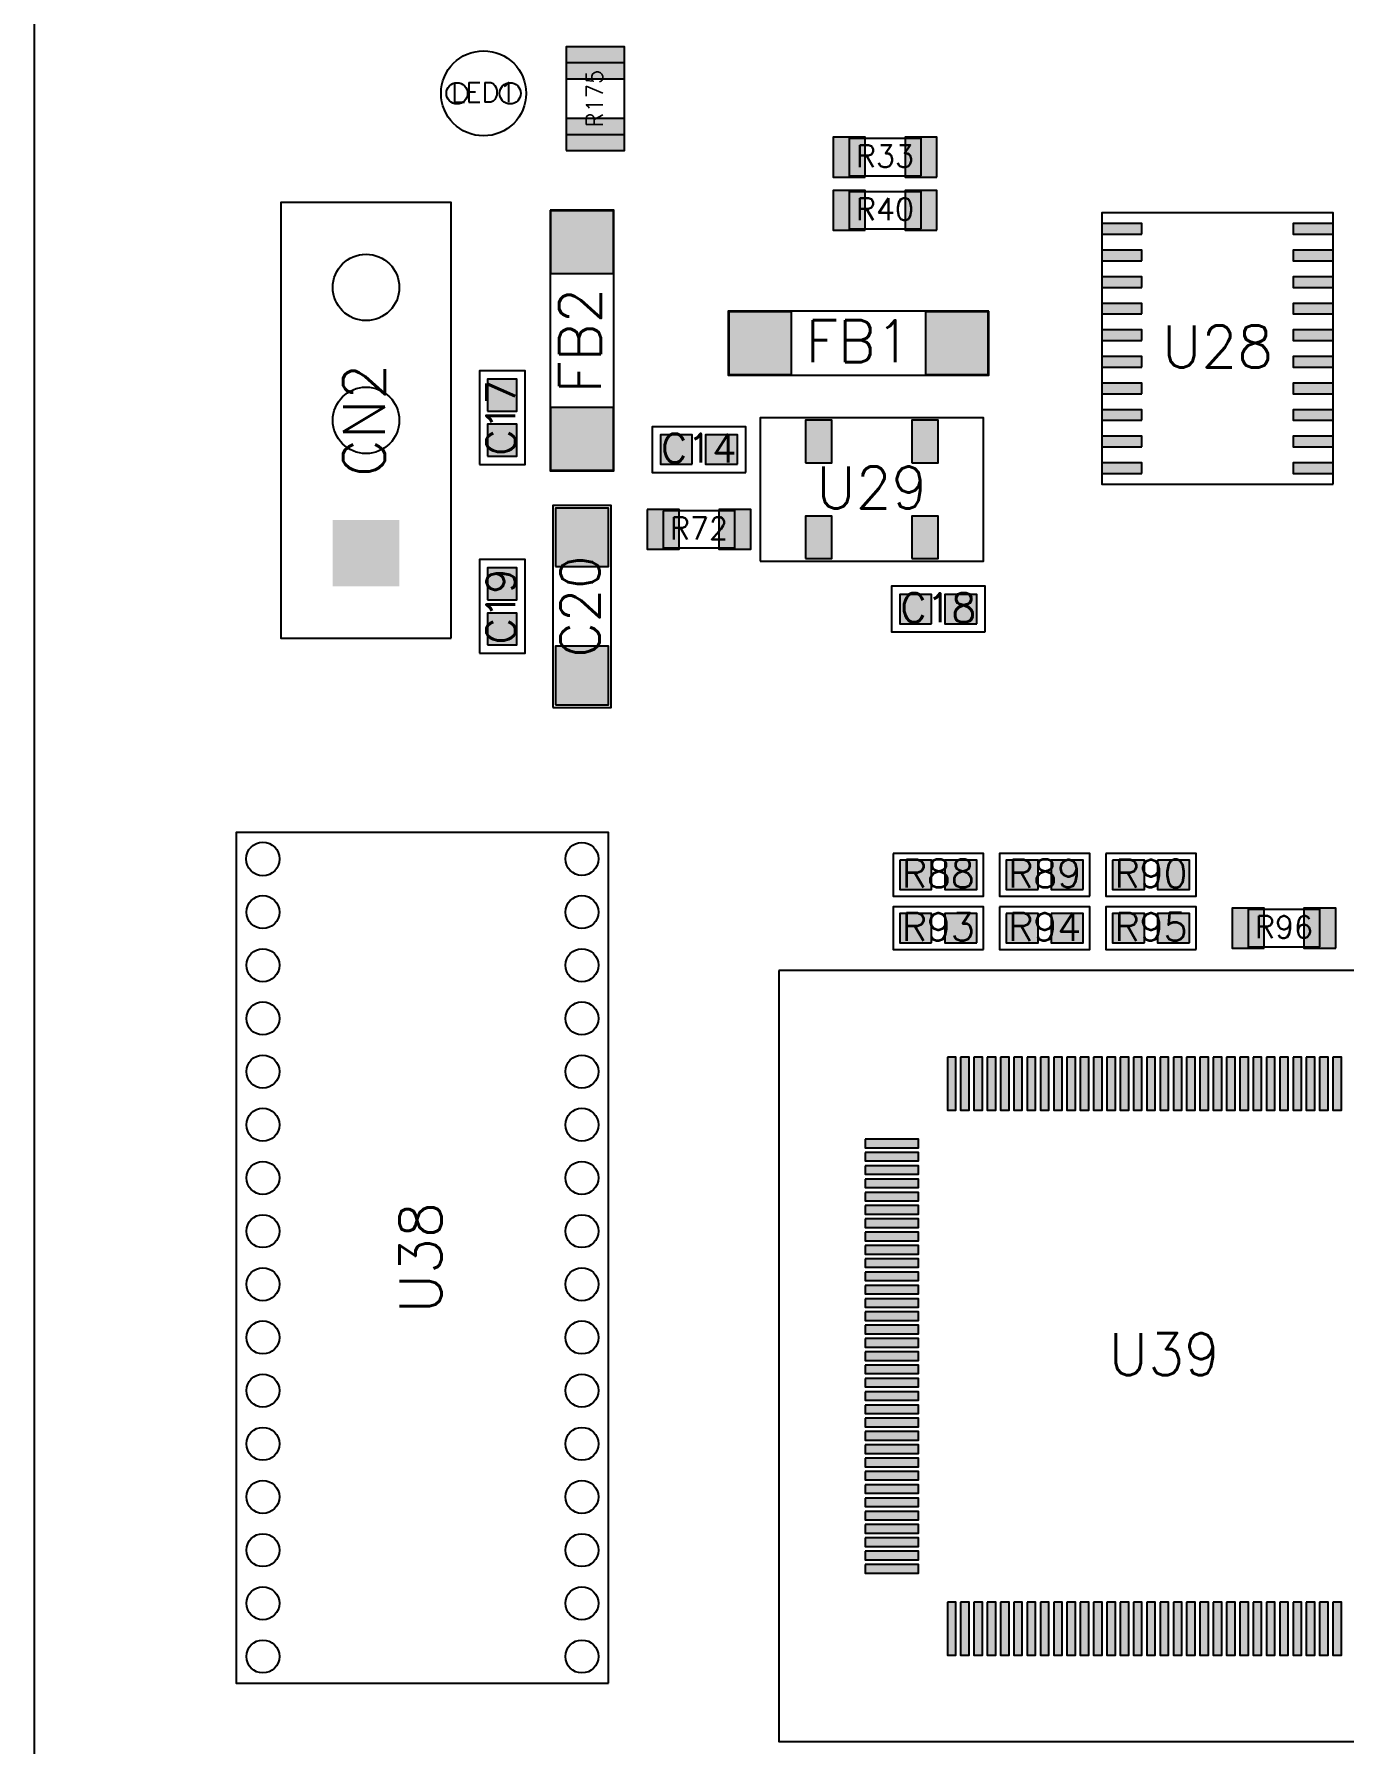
# Model space of a CAD drawing. Header units: millimetres. Extents: x 0 to 245, y 0 to 220.
# Drawn here: x 0 to 62.5, y 47.4 to 129.1 of the extents above; entities that cross this region are included whole.
import ezdxf

# ---------------------------------------------------------------- set-up
doc = ezdxf.new("R2010")
doc.units = ezdxf.units.MM
for name, color, linetype in [('Board', 255, 'Continuous'), ('PcbOutLine', 255, 'Continuous'), ('T_SMDOutline_InBom', 5, 'Continuous'), ('T_SMDText_InBom', 8, 'Continuous'), ('T_THTOutline_InBom', 22, 'Continuous'), ('T_THTText_InBom', 22, 'Continuous'), ('Top-InBomParts-SMD-0', 10, 'Continuous'), ('Top-InBomParts-THT-0', 22, 'Continuous'), ('Top-InBomParts-THT-all', 22, 'Continuous'), ('Top-InBomSMDPins-all', 5, 'Continuous'), ('Top-InBomSMDPinsPad-all', 5, 'Continuous')]:
    doc.layers.add(name, color=color, linetype=linetype)
doc.styles.get("Standard").update_dxf_attribs({"font": 'txt', "bigfont": 'gbcbig.shx'})

msp = doc.modelspace()

# ---------------------------------------------------------------- hatches: boundary and pattern name
at = {"layer": 'Top-InBomParts-THT-all'}
msp.add_hatch(color=256, dxfattribs=at).paths.add_polyline_path([(17.4368, 102.6795), (17.4368, 105.8545), (14.2618, 105.8545), (14.2618, 102.6795), (17.4368, 102.6795)], flags=0)
at = {"layer": 'Top-InBomSMDPinsPad-all'}
for points in [[(25.4, 126.9362), (28.194, 126.9362), (28.194, 128.4602), (25.4, 128.4602), (25.4, 126.9362)], [(25.4, 123.5075), (28.194, 123.5075), (28.194, 125.0315), (25.4, 125.0315), (25.4, 123.5075)], [(39.6875, 122.2372), (39.6875, 124.1422), (38.1635, 124.1422), (38.1635, 122.2372), (39.6875, 122.2372)], [(43.1162, 122.2372), (43.1162, 124.1422), (41.5922, 124.1422), (41.5922, 122.2372), (43.1162, 122.2372)], [(39.6875, 119.6975), (39.6875, 121.6025), (38.1635, 121.6025), (38.1635, 119.6975), (39.6875, 119.6975)], [(43.1162, 119.6975), (43.1162, 121.6025), (41.5922, 121.6025), (41.5922, 119.6975), (43.1162, 119.6975)], [(24.6634, 120.6243), (24.6634, 117.6271), (27.6606, 117.6271), (27.6606, 120.6243), (24.6634, 120.6243)], [(52.8955, 119.5067), (52.8955, 120.0147), (50.9905, 120.0147), (50.9905, 119.5067), (52.8955, 119.5067)], [(62.039, 119.5067), (62.039, 120.0147), (60.134, 120.0147), (60.134, 119.5067), (62.039, 119.5067)], [(52.8955, 118.2367), (52.8955, 118.7447), (50.9905, 118.7447), (50.9905, 118.2367), (52.8955, 118.2367)], [(62.039, 118.2367), (62.039, 118.7447), (60.134, 118.7447), (60.134, 118.2367), (62.039, 118.2367)], [(52.8955, 116.9667), (52.8955, 117.4747), (50.9905, 117.4747), (50.9905, 116.9667), (52.8955, 116.9667)], [(62.039, 116.9667), (62.039, 117.4747), (60.134, 117.4747), (60.134, 116.9667), (62.039, 116.9667)], [(52.8955, 115.6967), (52.8955, 116.2047), (50.9905, 116.2047), (50.9905, 115.6967), (52.8955, 115.6967)], [(62.039, 115.6967), (62.039, 116.2047), (60.134, 116.2047), (60.134, 115.6967), (62.039, 115.6967)], [(36.1696, 115.7986), (33.1724, 115.7986), (33.1724, 112.8014), (36.1696, 112.8014), (36.1696, 115.7986)], [(45.5673, 115.7986), (42.5701, 115.7986), (42.5701, 112.8014), (45.5673, 112.8014), (45.5673, 115.7986)], [(52.8955, 114.4267), (52.8955, 114.9347), (50.9905, 114.9347), (50.9905, 114.4267), (52.8955, 114.4267)], [(62.039, 114.4267), (62.039, 114.9347), (60.134, 114.9347), (60.134, 114.4267), (62.039, 114.4267)], [(52.8955, 113.1573), (52.8955, 113.6653), (50.9905, 113.6653), (50.9905, 113.1573), (52.8955, 113.1573)], [(62.039, 113.1573), (62.039, 113.6653), (60.134, 113.6653), (60.134, 113.1573), (62.039, 113.1573)], [(21.6535, 111.0612), (23.0505, 111.0612), (23.0505, 112.5852), (21.6535, 112.5852), (21.6535, 111.0612)], [(52.8955, 111.8873), (52.8955, 112.3953), (50.9905, 112.3953), (50.9905, 111.8873), (52.8955, 111.8873)], [(62.039, 111.8873), (62.039, 112.3953), (60.134, 112.3953), (60.134, 111.8873), (62.039, 111.8873)], [(24.6634, 111.2266), (24.6634, 108.2294), (27.6606, 108.2294), (27.6606, 111.2266), (24.6634, 111.2266)], [(52.8955, 110.6173), (52.8955, 111.1253), (50.9905, 111.1253), (50.9905, 110.6173), (52.8955, 110.6173)], [(62.039, 110.6173), (62.039, 111.1253), (60.134, 111.1253), (60.134, 110.6173), (62.039, 110.6173)], [(21.6535, 108.9025), (23.0505, 108.9025), (23.0505, 110.4265), (21.6535, 110.4265), (21.6535, 108.9025)], [(36.8303, 108.5847), (38.1003, 108.5847), (38.1003, 110.6167), (36.8303, 110.6167), (36.8303, 108.5847)], [(41.9097, 108.5847), (43.1797, 108.5847), (43.1797, 110.6167), (41.9097, 110.6167), (41.9097, 108.5847)], [(31.4325, 108.5215), (31.4325, 109.9185), (29.9085, 109.9185), (29.9085, 108.5215), (31.4325, 108.5215)], [(33.5912, 108.5215), (33.5912, 109.9185), (32.0672, 109.9185), (32.0672, 108.5215), (33.5912, 108.5215)], [(52.8955, 109.3473), (52.8955, 109.8553), (50.9905, 109.8553), (50.9905, 109.3473), (52.8955, 109.3473)], [(62.039, 109.3473), (62.039, 109.8553), (60.134, 109.8553), (60.134, 109.3473), (62.039, 109.3473)], [(52.8955, 108.0773), (52.8955, 108.5853), (50.9905, 108.5853), (50.9905, 108.0773), (52.8955, 108.0773)], [(62.039, 108.0773), (62.039, 108.5853), (60.134, 108.5853), (60.134, 108.0773), (62.039, 108.0773)], [(24.892, 103.6317), (27.432, 103.6317), (27.432, 106.4257), (24.892, 106.4257), (24.892, 103.6317)], [(29.2735, 106.3625), (29.2735, 104.4575), (30.7975, 104.4575), (30.7975, 106.3625), (29.2735, 106.3625)], [(32.7022, 106.3625), (32.7022, 104.4575), (34.2262, 104.4575), (34.2262, 106.3625), (32.7022, 106.3625)], [(36.8303, 104.0133), (38.1003, 104.0133), (38.1003, 106.0453), (36.8303, 106.0453), (36.8303, 104.0133)], [(41.9097, 104.0133), (43.1797, 104.0133), (43.1797, 106.0453), (41.9097, 106.0453), (41.9097, 104.0133)], [(21.6535, 102.0442), (23.0505, 102.0442), (23.0505, 103.5682), (21.6535, 103.5682), (21.6535, 102.0442)], [(42.8625, 100.9015), (42.8625, 102.2985), (41.3385, 102.2985), (41.3385, 100.9015), (42.8625, 100.9015)], [(45.0212, 100.9015), (45.0212, 102.2985), (43.4972, 102.2985), (43.4972, 100.9015), (45.0212, 100.9015)], [(21.6535, 99.8855), (23.0505, 99.8855), (23.0505, 101.4095), (21.6535, 101.4095), (21.6535, 99.8855)], [(24.892, 97.028), (27.432, 97.028), (27.432, 99.822), (24.892, 99.822), (24.892, 97.028)], [(41.3385, 89.5985), (41.3385, 88.2015), (42.8625, 88.2015), (42.8625, 89.5985), (41.3385, 89.5985)], [(43.4972, 89.5985), (43.4972, 88.2015), (45.0212, 88.2015), (45.0212, 89.5985), (43.4972, 89.5985)], [(47.9425, 88.2015), (47.9425, 89.5985), (46.4185, 89.5985), (46.4185, 88.2015), (47.9425, 88.2015)], [(50.1012, 88.2015), (50.1012, 89.5985), (48.5772, 89.5985), (48.5772, 88.2015), (50.1012, 88.2015)], [(51.4985, 89.5985), (51.4985, 88.2015), (53.0225, 88.2015), (53.0225, 89.5985), (51.4985, 89.5985)], [(53.6572, 89.5985), (53.6572, 88.2015), (55.1812, 88.2015), (55.1812, 89.5985), (53.6572, 89.5985)], [(42.8625, 85.6615), (42.8625, 87.0585), (41.3385, 87.0585), (41.3385, 85.6615), (42.8625, 85.6615)], [(45.0212, 85.6615), (45.0212, 87.0585), (43.4972, 87.0585), (43.4972, 85.6615), (45.0212, 85.6615)], [(46.4185, 87.0585), (46.4185, 85.6615), (47.9425, 85.6615), (47.9425, 87.0585), (46.4185, 87.0585)], [(48.5772, 87.0585), (48.5772, 85.6615), (50.1012, 85.6615), (50.1012, 87.0585), (48.5772, 87.0585)], [(53.0225, 85.6615), (53.0225, 87.0585), (51.4985, 87.0585), (51.4985, 85.6615), (53.0225, 85.6615)], [(55.1812, 85.6615), (55.1812, 87.0585), (53.6572, 87.0585), (53.6572, 85.6615), (55.1812, 85.6615)], [(58.7375, 85.4075), (58.7375, 87.3125), (57.2135, 87.3125), (57.2135, 85.4075), (58.7375, 85.4075)], [(62.1662, 85.4075), (62.1662, 87.3125), (60.6422, 87.3125), (60.6422, 85.4075), (62.1662, 85.4075)], [(43.6118, 80.2002), (43.6118, 77.6602), (44.0182, 77.6602), (44.0182, 80.2002), (43.6118, 80.2002)], [(44.2468, 80.2002), (44.2468, 77.6602), (44.6532, 77.6602), (44.6532, 80.2002), (44.2468, 80.2002)], [(44.8818, 80.2002), (44.8818, 77.6602), (45.2882, 77.6602), (45.2882, 80.2002), (44.8818, 80.2002)], [(45.5168, 80.2002), (45.5168, 77.6602), (45.9232, 77.6602), (45.9232, 80.2002), (45.5168, 80.2002)], [(46.1518, 80.2002), (46.1518, 77.6602), (46.5582, 77.6602), (46.5582, 80.2002), (46.1518, 80.2002)], [(46.7868, 80.2002), (46.7868, 77.6602), (47.1932, 77.6602), (47.1932, 80.2002), (46.7868, 80.2002)], [(47.4218, 80.2002), (47.4218, 77.6602), (47.8282, 77.6602), (47.8282, 80.2002), (47.4218, 80.2002)], [(48.0568, 80.2002), (48.0568, 77.6602), (48.4632, 77.6602), (48.4632, 80.2002), (48.0568, 80.2002)], [(48.6918, 80.2002), (48.6918, 77.6602), (49.0982, 77.6602), (49.0982, 80.2002), (48.6918, 80.2002)], [(49.3268, 80.2002), (49.3268, 77.6602), (49.7332, 77.6602), (49.7332, 80.2002), (49.3268, 80.2002)], [(49.9618, 80.2002), (49.9618, 77.6602), (50.3682, 77.6602), (50.3682, 80.2002), (49.9618, 80.2002)], [(50.5968, 80.2002), (50.5968, 77.6602), (51.0032, 77.6602), (51.0032, 80.2002), (50.5968, 80.2002)], [(51.2318, 80.2002), (51.2318, 77.6602), (51.6382, 77.6602), (51.6382, 80.2002), (51.2318, 80.2002)], [(51.8668, 80.2002), (51.8668, 77.6602), (52.2732, 77.6602), (52.2732, 80.2002), (51.8668, 80.2002)], [(52.5018, 80.2002), (52.5018, 77.6602), (52.9082, 77.6602), (52.9082, 80.2002), (52.5018, 80.2002)], [(53.1368, 80.2002), (53.1368, 77.6602), (53.5432, 77.6602), (53.5432, 80.2002), (53.1368, 80.2002)], [(53.7718, 80.2002), (53.7718, 77.6602), (54.1782, 77.6602), (54.1782, 80.2002), (53.7718, 80.2002)], [(54.4065, 80.2002), (54.4065, 77.6602), (54.8129, 77.6602), (54.8129, 80.2002), (54.4065, 80.2002)], [(55.0415, 80.2002), (55.0415, 77.6602), (55.4479, 77.6602), (55.4479, 80.2002), (55.0415, 80.2002)], [(55.6765, 80.2002), (55.6765, 77.6602), (56.0829, 77.6602), (56.0829, 80.2002), (55.6765, 80.2002)], [(56.3115, 80.2002), (56.3115, 77.6602), (56.7179, 77.6602), (56.7179, 80.2002), (56.3115, 80.2002)], [(56.9465, 80.2002), (56.9465, 77.6602), (57.3529, 77.6602), (57.3529, 80.2002), (56.9465, 80.2002)], [(57.5815, 80.2002), (57.5815, 77.6602), (57.9879, 77.6602), (57.9879, 80.2002), (57.5815, 80.2002)], [(58.2165, 80.2002), (58.2165, 77.6602), (58.6229, 77.6602), (58.6229, 80.2002), (58.2165, 80.2002)], [(58.8515, 80.2002), (58.8515, 77.6602), (59.2579, 77.6602), (59.2579, 80.2002), (58.8515, 80.2002)], [(59.4865, 80.2002), (59.4865, 77.6602), (59.8929, 77.6602), (59.8929, 80.2002), (59.4865, 80.2002)], [(60.1215, 80.2002), (60.1215, 77.6602), (60.5279, 77.6602), (60.5279, 80.2002), (60.1215, 80.2002)], [(60.7565, 80.2002), (60.7565, 77.6602), (61.1629, 77.6602), (61.1629, 80.2002), (60.7565, 80.2002)], [(61.3915, 80.2002), (61.3915, 77.6602), (61.7979, 77.6602), (61.7979, 80.2002), (61.3915, 80.2002)], [(62.0265, 80.2002), (62.0265, 77.6602), (62.4329, 77.6602), (62.4329, 80.2002), (62.0265, 80.2002)], [(39.6875, 76.2759), (39.6875, 75.8695), (42.2275, 75.8695), (42.2275, 76.2759), (39.6875, 76.2759)], [(39.6875, 75.6409), (39.6875, 75.2345), (42.2275, 75.2345), (42.2275, 75.6409), (39.6875, 75.6409)], [(39.6875, 75.0059), (39.6875, 74.5995), (42.2275, 74.5995), (42.2275, 75.0059), (39.6875, 75.0059)], [(39.6875, 74.3709), (39.6875, 73.9645), (42.2275, 73.9645), (42.2275, 74.3709), (39.6875, 74.3709)], [(39.6875, 73.7359), (39.6875, 73.3295), (42.2275, 73.3295), (42.2275, 73.7359), (39.6875, 73.7359)], [(39.6875, 73.1009), (39.6875, 72.6945), (42.2275, 72.6945), (42.2275, 73.1009), (39.6875, 73.1009)], [(39.6875, 72.4659), (39.6875, 72.0595), (42.2275, 72.0595), (42.2275, 72.4659), (39.6875, 72.4659)], [(39.6875, 71.8309), (39.6875, 71.4245), (42.2275, 71.4245), (42.2275, 71.8309), (39.6875, 71.8309)], [(39.6875, 71.1959), (39.6875, 70.7895), (42.2275, 70.7895), (42.2275, 71.1959), (39.6875, 71.1959)], [(39.6875, 70.5609), (39.6875, 70.1545), (42.2275, 70.1545), (42.2275, 70.5609), (39.6875, 70.5609)], [(39.6875, 69.9259), (39.6875, 69.5195), (42.2275, 69.5195), (42.2275, 69.9259), (39.6875, 69.9259)], [(39.6875, 69.2909), (39.6875, 68.8845), (42.2275, 68.8845), (42.2275, 69.2909), (39.6875, 69.2909)], [(39.6875, 68.6559), (39.6875, 68.2495), (42.2275, 68.2495), (42.2275, 68.6559), (39.6875, 68.6559)], [(39.6875, 68.0209), (39.6875, 67.6145), (42.2275, 67.6145), (42.2275, 68.0209), (39.6875, 68.0209)], [(39.6875, 67.3859), (39.6875, 66.9795), (42.2275, 66.9795), (42.2275, 67.3859), (39.6875, 67.3859)], [(39.6875, 66.7509), (39.6875, 66.3445), (42.2275, 66.3445), (42.2275, 66.7509), (39.6875, 66.7509)], [(39.6875, 66.1159), (39.6875, 65.7095), (42.2275, 65.7095), (42.2275, 66.1159), (39.6875, 66.1159)], [(39.6875, 65.4812), (39.6875, 65.0748), (42.2275, 65.0748), (42.2275, 65.4812), (39.6875, 65.4812)], [(39.6875, 64.8462), (39.6875, 64.4398), (42.2275, 64.4398), (42.2275, 64.8462), (39.6875, 64.8462)], [(39.6875, 64.2112), (39.6875, 63.8048), (42.2275, 63.8048), (42.2275, 64.2112), (39.6875, 64.2112)], [(39.6875, 63.5762), (39.6875, 63.1698), (42.2275, 63.1698), (42.2275, 63.5762), (39.6875, 63.5762)], [(39.6875, 62.9412), (39.6875, 62.5348), (42.2275, 62.5348), (42.2275, 62.9412), (39.6875, 62.9412)], [(39.6875, 62.3062), (39.6875, 61.8998), (42.2275, 61.8998), (42.2275, 62.3062), (39.6875, 62.3062)], [(39.6875, 61.6712), (39.6875, 61.2648), (42.2275, 61.2648), (42.2275, 61.6712), (39.6875, 61.6712)], [(39.6875, 61.0362), (39.6875, 60.6298), (42.2275, 60.6298), (42.2275, 61.0362), (39.6875, 61.0362)], [(39.6875, 60.4012), (39.6875, 59.9948), (42.2275, 59.9948), (42.2275, 60.4012), (39.6875, 60.4012)], [(39.6875, 59.7662), (39.6875, 59.3598), (42.2275, 59.3598), (42.2275, 59.7662), (39.6875, 59.7662)], [(39.6875, 59.1312), (39.6875, 58.7248), (42.2275, 58.7248), (42.2275, 59.1312), (39.6875, 59.1312)], [(39.6875, 58.4962), (39.6875, 58.0898), (42.2275, 58.0898), (42.2275, 58.4962), (39.6875, 58.4962)], [(39.6875, 57.8612), (39.6875, 57.4548), (42.2275, 57.4548), (42.2275, 57.8612), (39.6875, 57.8612)], [(39.6875, 57.2262), (39.6875, 56.8198), (42.2275, 56.8198), (42.2275, 57.2262), (39.6875, 57.2262)], [(39.6875, 56.5912), (39.6875, 56.1848), (42.2275, 56.1848), (42.2275, 56.5912), (39.6875, 56.5912)], [(39.6875, 55.9562), (39.6875, 55.5498), (42.2275, 55.5498), (42.2275, 55.9562), (39.6875, 55.9562)], [(43.6118, 54.1655), (43.6118, 51.6255), (44.0182, 51.6255), (44.0182, 54.1655), (43.6118, 54.1655)], [(44.2468, 54.1655), (44.2468, 51.6255), (44.6532, 51.6255), (44.6532, 54.1655), (44.2468, 54.1655)], [(44.8818, 54.1655), (44.8818, 51.6255), (45.2882, 51.6255), (45.2882, 54.1655), (44.8818, 54.1655)], [(45.5168, 54.1655), (45.5168, 51.6255), (45.9232, 51.6255), (45.9232, 54.1655), (45.5168, 54.1655)], [(46.1518, 54.1655), (46.1518, 51.6255), (46.5582, 51.6255), (46.5582, 54.1655), (46.1518, 54.1655)], [(46.7868, 54.1655), (46.7868, 51.6255), (47.1932, 51.6255), (47.1932, 54.1655), (46.7868, 54.1655)], [(47.4218, 54.1655), (47.4218, 51.6255), (47.8282, 51.6255), (47.8282, 54.1655), (47.4218, 54.1655)], [(48.0568, 54.1655), (48.0568, 51.6255), (48.4632, 51.6255), (48.4632, 54.1655), (48.0568, 54.1655)], [(48.6918, 54.1655), (48.6918, 51.6255), (49.0982, 51.6255), (49.0982, 54.1655), (48.6918, 54.1655)], [(49.3268, 54.1655), (49.3268, 51.6255), (49.7332, 51.6255), (49.7332, 54.1655), (49.3268, 54.1655)], [(49.9618, 54.1655), (49.9618, 51.6255), (50.3682, 51.6255), (50.3682, 54.1655), (49.9618, 54.1655)], [(50.5968, 54.1655), (50.5968, 51.6255), (51.0032, 51.6255), (51.0032, 54.1655), (50.5968, 54.1655)], [(51.2318, 54.1655), (51.2318, 51.6255), (51.6382, 51.6255), (51.6382, 54.1655), (51.2318, 54.1655)], [(51.8668, 54.1655), (51.8668, 51.6255), (52.2732, 51.6255), (52.2732, 54.1655), (51.8668, 54.1655)], [(52.5018, 54.1655), (52.5018, 51.6255), (52.9082, 51.6255), (52.9082, 54.1655), (52.5018, 54.1655)], [(53.1368, 54.1655), (53.1368, 51.6255), (53.5432, 51.6255), (53.5432, 54.1655), (53.1368, 54.1655)], [(53.7718, 54.1655), (53.7718, 51.6255), (54.1782, 51.6255), (54.1782, 54.1655), (53.7718, 54.1655)], [(54.4065, 54.1655), (54.4065, 51.6255), (54.8129, 51.6255), (54.8129, 54.1655), (54.4065, 54.1655)], [(55.0415, 54.1655), (55.0415, 51.6255), (55.4479, 51.6255), (55.4479, 54.1655), (55.0415, 54.1655)], [(55.6765, 54.1655), (55.6765, 51.6255), (56.0829, 51.6255), (56.0829, 54.1655), (55.6765, 54.1655)], [(56.3115, 54.1655), (56.3115, 51.6255), (56.7179, 51.6255), (56.7179, 54.1655), (56.3115, 54.1655)], [(56.9465, 54.1655), (56.9465, 51.6255), (57.3529, 51.6255), (57.3529, 54.1655), (56.9465, 54.1655)], [(57.5815, 54.1655), (57.5815, 51.6255), (57.9879, 51.6255), (57.9879, 54.1655), (57.5815, 54.1655)], [(58.2165, 54.1655), (58.2165, 51.6255), (58.6229, 51.6255), (58.6229, 54.1655), (58.2165, 54.1655)], [(58.8515, 54.1655), (58.8515, 51.6255), (59.2579, 51.6255), (59.2579, 54.1655), (58.8515, 54.1655)], [(59.4865, 54.1655), (59.4865, 51.6255), (59.8929, 51.6255), (59.8929, 54.1655), (59.4865, 54.1655)], [(60.1215, 54.1655), (60.1215, 51.6255), (60.5279, 51.6255), (60.5279, 54.1655), (60.1215, 54.1655)], [(60.7565, 54.1655), (60.7565, 51.6255), (61.1629, 51.6255), (61.1629, 54.1655), (60.7565, 54.1655)], [(61.3915, 54.1655), (61.3915, 51.6255), (61.7979, 51.6255), (61.7979, 54.1655), (61.3915, 54.1655)], [(62.0265, 54.1655), (62.0265, 51.6255), (62.4329, 51.6255), (62.4329, 54.1655), (62.0265, 54.1655)]]:
    msp.add_hatch(color=256, dxfattribs=at).paths.add_polyline_path(points, flags=0)

# ---------------------------------------------------------------- linework, layer by layer
at = {"layer": 'Board'}
msp.add_lwpolyline([(0, 0), (245.11, 0), (245.11, 219.71), (0, 219.71), (0, 0)], dxfattribs=at)
at = {"layer": 'PcbOutLine', "const_width": 0.000762}
msp.add_lwpolyline([(0, 0), (0, 219.7095)], dxfattribs=at)
at = {"layer": 'T_SMDOutline_InBom'}
for points in [[(25.4, 124.2695), (28.194, 124.2695), (28.194, 127.6982), (25.4, 127.6982), (25.4, 124.2695)], [(42.3542, 122.3007), (42.3542, 124.0787), (38.9255, 124.0787), (38.9255, 122.3007), (42.3542, 122.3007)], [(42.3542, 119.761), (42.3542, 121.539), (38.9255, 121.539), (38.9255, 119.761), (42.3542, 119.761)], [(24.638, 120.6497), (24.638, 108.204), (27.686, 108.204), (27.686, 120.6497), (24.638, 120.6497)], [(62.0392, 107.569), (62.0392, 120.5227), (50.9905, 120.5227), (50.9905, 107.569), (62.0392, 107.569)], [(45.5927, 115.824), (33.147, 115.824), (33.147, 112.776), (45.5927, 112.776), (45.5927, 115.824)], [(21.2598, 108.5088), (23.4442, 108.5088), (23.4442, 112.9789), (21.2598, 112.9789), (21.2598, 108.5088)], [(33.9849, 108.1278), (33.9849, 110.3122), (29.5148, 110.3122), (29.5148, 108.1278), (33.9849, 108.1278)], [(34.671, 103.886), (45.3387, 103.886), (45.3387, 110.7437), (34.671, 110.7437), (34.671, 103.886)], [(24.765, 96.901), (27.559, 96.901), (27.559, 106.5527), (24.765, 106.5527), (24.765, 96.901)], [(30.0355, 106.299), (30.0355, 104.521), (33.4642, 104.521), (33.4642, 106.299), (30.0355, 106.299)], [(21.2598, 99.4918), (23.4442, 99.4918), (23.4442, 103.9619), (21.2598, 103.9619), (21.2598, 99.4918)], [(45.4149, 100.5078), (45.4149, 102.6922), (40.9448, 102.6922), (40.9448, 100.5078), (45.4149, 100.5078)], [(41.021, 89.916), (41.021, 87.884), (45.3387, 87.884), (45.3387, 89.916), (41.021, 89.916)], [(50.4187, 87.884), (50.4187, 89.916), (46.101, 89.916), (46.101, 87.884), (50.4187, 87.884)], [(51.181, 89.916), (51.181, 87.884), (55.4987, 87.884), (55.4987, 89.916), (51.181, 89.916)], [(45.3387, 85.344), (45.3387, 87.376), (41.021, 87.376), (41.021, 85.344), (45.3387, 85.344)], [(46.101, 87.376), (46.101, 85.344), (50.4187, 85.344), (50.4187, 87.376), (46.101, 87.376)], [(55.4987, 85.344), (55.4987, 87.376), (51.181, 87.376), (51.181, 85.344), (55.4987, 85.344)], [(61.4042, 85.471), (61.4042, 87.249), (57.9755, 87.249), (57.9755, 85.471), (61.4042, 85.471)], [(35.56, 84.3277), (35.56, 47.498), (72.3897, 47.498), (72.3897, 84.3277), (35.56, 84.3277)]]:
    msp.add_lwpolyline(points, dxfattribs=at)
at = {"layer": 'T_THTOutline_InBom'}
for points in [[(19.9133, 100.203), (19.9131, 121.0307), (11.7853, 121.0307), (11.7856, 100.203), (19.9133, 100.203)], [(27.432, 50.292), (27.4317, 90.932), (9.652, 90.932), (9.6523, 50.292), (27.432, 50.292)]]:
    msp.add_lwpolyline(points, dxfattribs=at)
msp.add_circle((21.463, 126.238), 2.032, dxfattribs=at)
at = {"layer": 'Top-InBomParts-SMD-0'}
for points in [[(25.4, 124.2695), (28.194, 124.2695), (28.194, 127.6985), (25.4, 127.6985), (25.4, 124.2695)], [(42.3542, 122.3007), (42.3542, 124.0787), (38.9252, 124.0787), (38.9252, 122.3007), (42.3542, 122.3007)], [(42.3542, 119.761), (42.3542, 121.539), (38.9252, 121.539), (38.9252, 119.761), (42.3542, 119.761)], [(24.638, 120.6497), (24.638, 108.2037), (27.686, 108.2037), (27.686, 120.6497), (24.638, 120.6497)], [(62.0392, 107.569), (62.0392, 120.523), (50.9902, 120.523), (50.9902, 107.569), (62.0392, 107.569)], [(45.5927, 115.824), (33.1467, 115.824), (33.1467, 112.776), (45.5927, 112.776), (45.5927, 115.824)], [(21.2598, 108.5088), (23.4442, 108.5088), (23.4442, 112.9792), (21.2598, 112.9792), (21.2598, 108.5088)], [(33.9849, 108.1278), (33.9849, 110.3122), (29.5145, 110.3122), (29.5145, 108.1278), (33.9849, 108.1278)], [(34.671, 103.886), (45.339, 103.886), (45.339, 110.744), (34.671, 110.744), (34.671, 103.886)], [(24.765, 96.901), (27.559, 96.901), (27.559, 106.553), (24.765, 106.553), (24.765, 96.901)], [(30.0355, 106.299), (30.0355, 104.521), (33.4645, 104.521), (33.4645, 106.299), (30.0355, 106.299)], [(21.2598, 99.4918), (23.4442, 99.4918), (23.4442, 103.9622), (21.2598, 103.9622), (21.2598, 99.4918)], [(45.4149, 100.5078), (45.4149, 102.6922), (40.9445, 102.6922), (40.9445, 100.5078), (45.4149, 100.5078)], [(41.021, 89.916), (41.021, 87.884), (45.339, 87.884), (45.339, 89.916), (41.021, 89.916)], [(50.4187, 87.884), (50.4187, 89.916), (46.1007, 89.916), (46.1007, 87.884), (50.4187, 87.884)], [(51.181, 89.916), (51.181, 87.884), (55.499, 87.884), (55.499, 89.916), (51.181, 89.916)], [(45.3387, 85.344), (45.3387, 87.376), (41.0207, 87.376), (41.0207, 85.344), (45.3387, 85.344)], [(46.101, 87.376), (46.101, 85.344), (50.419, 85.344), (50.419, 87.376), (46.101, 87.376)], [(55.4987, 85.344), (55.4987, 87.376), (51.1807, 87.376), (51.1807, 85.344), (55.4987, 85.344)], [(61.4042, 85.471), (61.4042, 87.249), (57.9752, 87.249), (57.9752, 85.471), (61.4042, 85.471)], [(35.56, 84.3277), (35.56, 47.4977), (72.39, 47.4977), (72.39, 84.3277), (35.56, 84.3277)]]:
    msp.add_lwpolyline(points, dxfattribs=at)
at = {"layer": 'Top-InBomParts-THT-0'}
for points in [[(19.9133, 100.203), (19.9131, 121.031), (11.7851, 121.031), (11.7853, 100.203), (19.9133, 100.203)], [(27.432, 50.292), (27.4317, 90.932), (9.6517, 90.932), (9.652, 50.292), (27.432, 50.292)]]:
    msp.add_lwpolyline(points, dxfattribs=at)
msp.add_circle((21.463, 126.238), 2.032, dxfattribs=at)
at = {"layer": 'Top-InBomParts-THT-all'}
for centre, radius in [((20.193, 126.238), 0.508), ((22.7327, 126.238), 0.508), ((15.8491, 116.9667), 1.5875), ((15.8493, 110.617), 1.5875), ((10.922, 89.662), 0.8001), ((26.1617, 89.662), 0.7874), ((10.922, 87.122), 0.7874), ((26.1617, 87.122), 0.7874), ((10.922, 84.582), 0.7874), ((26.1617, 84.582), 0.7874), ((10.9217, 82.042), 0.7874), ((26.1617, 82.042), 0.7874), ((10.9217, 79.502), 0.7874), ((26.162, 79.502), 0.7874), ((10.9217, 76.962), 0.7874), ((26.162, 76.962), 0.7874), ((10.922, 74.422), 0.7874), ((26.162, 74.422), 0.7874), ((10.922, 71.882), 0.7874), ((26.162, 71.882), 0.7874), ((10.922, 69.3423), 0.7874), ((26.162, 69.3423), 0.7874), ((10.922, 66.8023), 0.7874), ((26.162, 66.8023), 0.7874), ((10.922, 64.2623), 0.7874), ((26.162, 64.2623), 0.7874), ((10.922, 61.7223), 0.7874), ((26.162, 61.7223), 0.7874), ((10.922, 59.1823), 0.7874), ((26.162, 59.1823), 0.7874), ((10.922, 56.6423), 0.7874), ((26.1617, 56.6423), 0.7874), ((10.922, 54.1023), 0.7874), ((26.1617, 54.1023), 0.7874), ((10.922, 51.5623), 0.7874), ((26.1617, 51.5623), 0.7874)]:
    msp.add_circle(centre, radius, dxfattribs=at)
at = {"layer": 'Top-InBomSMDPins-all'}
for points in [[(25.4, 126.9362), (28.194, 126.9362), (28.194, 128.4602), (25.4, 128.4602), (25.4, 126.9362)], [(25.4, 123.5075), (28.194, 123.5075), (28.194, 125.0315), (25.4, 125.0315), (25.4, 123.5075)], [(39.6875, 122.2372), (39.6875, 124.1422), (38.1635, 124.1422), (38.1635, 122.2372), (39.6875, 122.2372)], [(43.1162, 122.2372), (43.1162, 124.1422), (41.5922, 124.1422), (41.5922, 122.2372), (43.1162, 122.2372)], [(39.6875, 119.6975), (39.6875, 121.6025), (38.1635, 121.6025), (38.1635, 119.6975), (39.6875, 119.6975)], [(43.1162, 119.6975), (43.1162, 121.6025), (41.5922, 121.6025), (41.5922, 119.6975), (43.1162, 119.6975)], [(24.6634, 120.6243), (24.6634, 117.6271), (27.6606, 117.6271), (27.6606, 120.6243), (24.6634, 120.6243)], [(52.8955, 119.5067), (52.8955, 120.0147), (50.9905, 120.0147), (50.9905, 119.5067), (52.8955, 119.5067)], [(62.039, 119.5067), (62.039, 120.0147), (60.134, 120.0147), (60.134, 119.5067), (62.039, 119.5067)], [(52.8955, 118.2367), (52.8955, 118.7447), (50.9905, 118.7447), (50.9905, 118.2367), (52.8955, 118.2367)], [(62.039, 118.2367), (62.039, 118.7447), (60.134, 118.7447), (60.134, 118.2367), (62.039, 118.2367)], [(52.8955, 116.9667), (52.8955, 117.4747), (50.9905, 117.4747), (50.9905, 116.9667), (52.8955, 116.9667)], [(62.039, 116.9667), (62.039, 117.4747), (60.134, 117.4747), (60.134, 116.9667), (62.039, 116.9667)], [(52.8955, 115.6967), (52.8955, 116.2047), (50.9905, 116.2047), (50.9905, 115.6967), (52.8955, 115.6967)], [(62.039, 115.6967), (62.039, 116.2047), (60.134, 116.2047), (60.134, 115.6967), (62.039, 115.6967)], [(36.1696, 115.7986), (33.1724, 115.7986), (33.1724, 112.8014), (36.1696, 112.8014), (36.1696, 115.7986)], [(45.5673, 115.7986), (42.5701, 115.7986), (42.5701, 112.8014), (45.5673, 112.8014), (45.5673, 115.7986)], [(52.8955, 114.4267), (52.8955, 114.9347), (50.9905, 114.9347), (50.9905, 114.4267), (52.8955, 114.4267)], [(62.039, 114.4267), (62.039, 114.9347), (60.134, 114.9347), (60.134, 114.4267), (62.039, 114.4267)], [(52.8955, 113.1573), (52.8955, 113.6653), (50.9905, 113.6653), (50.9905, 113.1573), (52.8955, 113.1573)], [(62.039, 113.1573), (62.039, 113.6653), (60.134, 113.6653), (60.134, 113.1573), (62.039, 113.1573)], [(21.6535, 111.0612), (23.0505, 111.0612), (23.0505, 112.5852), (21.6535, 112.5852), (21.6535, 111.0612)], [(52.8955, 111.8873), (52.8955, 112.3953), (50.9905, 112.3953), (50.9905, 111.8873), (52.8955, 111.8873)], [(62.039, 111.8873), (62.039, 112.3953), (60.134, 112.3953), (60.134, 111.8873), (62.039, 111.8873)], [(24.6634, 111.2266), (24.6634, 108.2294), (27.6606, 108.2294), (27.6606, 111.2266), (24.6634, 111.2266)], [(52.8955, 110.6173), (52.8955, 111.1253), (50.9905, 111.1253), (50.9905, 110.6173), (52.8955, 110.6173)], [(62.039, 110.6173), (62.039, 111.1253), (60.134, 111.1253), (60.134, 110.6173), (62.039, 110.6173)], [(21.6535, 108.9025), (23.0505, 108.9025), (23.0505, 110.4265), (21.6535, 110.4265), (21.6535, 108.9025)], [(36.8303, 108.5847), (38.1003, 108.5847), (38.1003, 110.6167), (36.8303, 110.6167), (36.8303, 108.5847)], [(41.9097, 108.5847), (43.1797, 108.5847), (43.1797, 110.6167), (41.9097, 110.6167), (41.9097, 108.5847)], [(31.4325, 108.5215), (31.4325, 109.9185), (29.9085, 109.9185), (29.9085, 108.5215), (31.4325, 108.5215)], [(33.5912, 108.5215), (33.5912, 109.9185), (32.0672, 109.9185), (32.0672, 108.5215), (33.5912, 108.5215)], [(52.8955, 109.3473), (52.8955, 109.8553), (50.9905, 109.8553), (50.9905, 109.3473), (52.8955, 109.3473)], [(62.039, 109.3473), (62.039, 109.8553), (60.134, 109.8553), (60.134, 109.3473), (62.039, 109.3473)], [(52.8955, 108.0773), (52.8955, 108.5853), (50.9905, 108.5853), (50.9905, 108.0773), (52.8955, 108.0773)], [(62.039, 108.0773), (62.039, 108.5853), (60.134, 108.5853), (60.134, 108.0773), (62.039, 108.0773)], [(24.892, 103.6317), (27.432, 103.6317), (27.432, 106.4257), (24.892, 106.4257), (24.892, 103.6317)], [(29.2735, 106.3625), (29.2735, 104.4575), (30.7975, 104.4575), (30.7975, 106.3625), (29.2735, 106.3625)], [(32.7022, 106.3625), (32.7022, 104.4575), (34.2262, 104.4575), (34.2262, 106.3625), (32.7022, 106.3625)], [(36.8303, 104.0133), (38.1003, 104.0133), (38.1003, 106.0453), (36.8303, 106.0453), (36.8303, 104.0133)], [(41.9097, 104.0133), (43.1797, 104.0133), (43.1797, 106.0453), (41.9097, 106.0453), (41.9097, 104.0133)], [(21.6535, 102.0442), (23.0505, 102.0442), (23.0505, 103.5682), (21.6535, 103.5682), (21.6535, 102.0442)], [(42.8625, 100.9015), (42.8625, 102.2985), (41.3385, 102.2985), (41.3385, 100.9015), (42.8625, 100.9015)], [(45.0212, 100.9015), (45.0212, 102.2985), (43.4972, 102.2985), (43.4972, 100.9015), (45.0212, 100.9015)], [(21.6535, 99.8855), (23.0505, 99.8855), (23.0505, 101.4095), (21.6535, 101.4095), (21.6535, 99.8855)], [(24.892, 97.028), (27.432, 97.028), (27.432, 99.822), (24.892, 99.822), (24.892, 97.028)], [(41.3385, 89.5985), (41.3385, 88.2015), (42.8625, 88.2015), (42.8625, 89.5985), (41.3385, 89.5985)], [(43.4972, 89.5985), (43.4972, 88.2015), (45.0212, 88.2015), (45.0212, 89.5985), (43.4972, 89.5985)], [(47.9425, 88.2015), (47.9425, 89.5985), (46.4185, 89.5985), (46.4185, 88.2015), (47.9425, 88.2015)], [(50.1012, 88.2015), (50.1012, 89.5985), (48.5772, 89.5985), (48.5772, 88.2015), (50.1012, 88.2015)], [(51.4985, 89.5985), (51.4985, 88.2015), (53.0225, 88.2015), (53.0225, 89.5985), (51.4985, 89.5985)], [(53.6572, 89.5985), (53.6572, 88.2015), (55.1812, 88.2015), (55.1812, 89.5985), (53.6572, 89.5985)], [(42.8625, 85.6615), (42.8625, 87.0585), (41.3385, 87.0585), (41.3385, 85.6615), (42.8625, 85.6615)], [(45.0212, 85.6615), (45.0212, 87.0585), (43.4972, 87.0585), (43.4972, 85.6615), (45.0212, 85.6615)], [(46.4185, 87.0585), (46.4185, 85.6615), (47.9425, 85.6615), (47.9425, 87.0585), (46.4185, 87.0585)], [(48.5772, 87.0585), (48.5772, 85.6615), (50.1012, 85.6615), (50.1012, 87.0585), (48.5772, 87.0585)], [(53.0225, 85.6615), (53.0225, 87.0585), (51.4985, 87.0585), (51.4985, 85.6615), (53.0225, 85.6615)], [(55.1812, 85.6615), (55.1812, 87.0585), (53.6572, 87.0585), (53.6572, 85.6615), (55.1812, 85.6615)], [(58.7375, 85.4075), (58.7375, 87.3125), (57.2135, 87.3125), (57.2135, 85.4075), (58.7375, 85.4075)], [(62.1662, 85.4075), (62.1662, 87.3125), (60.6422, 87.3125), (60.6422, 85.4075), (62.1662, 85.4075)], [(43.6118, 80.2002), (43.6118, 77.6602), (44.0182, 77.6602), (44.0182, 80.2002), (43.6118, 80.2002)], [(44.2468, 80.2002), (44.2468, 77.6602), (44.6532, 77.6602), (44.6532, 80.2002), (44.2468, 80.2002)], [(44.8818, 80.2002), (44.8818, 77.6602), (45.2882, 77.6602), (45.2882, 80.2002), (44.8818, 80.2002)], [(45.5168, 80.2002), (45.5168, 77.6602), (45.9232, 77.6602), (45.9232, 80.2002), (45.5168, 80.2002)], [(46.1518, 80.2002), (46.1518, 77.6602), (46.5582, 77.6602), (46.5582, 80.2002), (46.1518, 80.2002)], [(46.7868, 80.2002), (46.7868, 77.6602), (47.1932, 77.6602), (47.1932, 80.2002), (46.7868, 80.2002)], [(47.4218, 80.2002), (47.4218, 77.6602), (47.8282, 77.6602), (47.8282, 80.2002), (47.4218, 80.2002)], [(48.0568, 80.2002), (48.0568, 77.6602), (48.4632, 77.6602), (48.4632, 80.2002), (48.0568, 80.2002)], [(48.6918, 80.2002), (48.6918, 77.6602), (49.0982, 77.6602), (49.0982, 80.2002), (48.6918, 80.2002)], [(49.3268, 80.2002), (49.3268, 77.6602), (49.7332, 77.6602), (49.7332, 80.2002), (49.3268, 80.2002)], [(49.9618, 80.2002), (49.9618, 77.6602), (50.3682, 77.6602), (50.3682, 80.2002), (49.9618, 80.2002)], [(50.5968, 80.2002), (50.5968, 77.6602), (51.0032, 77.6602), (51.0032, 80.2002), (50.5968, 80.2002)], [(51.2318, 80.2002), (51.2318, 77.6602), (51.6382, 77.6602), (51.6382, 80.2002), (51.2318, 80.2002)], [(51.8668, 80.2002), (51.8668, 77.6602), (52.2732, 77.6602), (52.2732, 80.2002), (51.8668, 80.2002)], [(52.5018, 80.2002), (52.5018, 77.6602), (52.9082, 77.6602), (52.9082, 80.2002), (52.5018, 80.2002)], [(53.1368, 80.2002), (53.1368, 77.6602), (53.5432, 77.6602), (53.5432, 80.2002), (53.1368, 80.2002)], [(53.7718, 80.2002), (53.7718, 77.6602), (54.1782, 77.6602), (54.1782, 80.2002), (53.7718, 80.2002)], [(54.4065, 80.2002), (54.4065, 77.6602), (54.8129, 77.6602), (54.8129, 80.2002), (54.4065, 80.2002)], [(55.0415, 80.2002), (55.0415, 77.6602), (55.4479, 77.6602), (55.4479, 80.2002), (55.0415, 80.2002)], [(55.6765, 80.2002), (55.6765, 77.6602), (56.0829, 77.6602), (56.0829, 80.2002), (55.6765, 80.2002)], [(56.3115, 80.2002), (56.3115, 77.6602), (56.7179, 77.6602), (56.7179, 80.2002), (56.3115, 80.2002)], [(56.9465, 80.2002), (56.9465, 77.6602), (57.3529, 77.6602), (57.3529, 80.2002), (56.9465, 80.2002)], [(57.5815, 80.2002), (57.5815, 77.6602), (57.9879, 77.6602), (57.9879, 80.2002), (57.5815, 80.2002)], [(58.2165, 80.2002), (58.2165, 77.6602), (58.6229, 77.6602), (58.6229, 80.2002), (58.2165, 80.2002)], [(58.8515, 80.2002), (58.8515, 77.6602), (59.2579, 77.6602), (59.2579, 80.2002), (58.8515, 80.2002)], [(59.4865, 80.2002), (59.4865, 77.6602), (59.8929, 77.6602), (59.8929, 80.2002), (59.4865, 80.2002)], [(60.1215, 80.2002), (60.1215, 77.6602), (60.5279, 77.6602), (60.5279, 80.2002), (60.1215, 80.2002)], [(60.7565, 80.2002), (60.7565, 77.6602), (61.1629, 77.6602), (61.1629, 80.2002), (60.7565, 80.2002)], [(61.3915, 80.2002), (61.3915, 77.6602), (61.7979, 77.6602), (61.7979, 80.2002), (61.3915, 80.2002)], [(62.0265, 80.2002), (62.0265, 77.6602), (62.4329, 77.6602), (62.4329, 80.2002), (62.0265, 80.2002)], [(39.6875, 76.2759), (39.6875, 75.8695), (42.2275, 75.8695), (42.2275, 76.2759), (39.6875, 76.2759)], [(39.6875, 75.6409), (39.6875, 75.2345), (42.2275, 75.2345), (42.2275, 75.6409), (39.6875, 75.6409)], [(39.6875, 75.0059), (39.6875, 74.5995), (42.2275, 74.5995), (42.2275, 75.0059), (39.6875, 75.0059)], [(39.6875, 74.3709), (39.6875, 73.9645), (42.2275, 73.9645), (42.2275, 74.3709), (39.6875, 74.3709)], [(39.6875, 73.7359), (39.6875, 73.3295), (42.2275, 73.3295), (42.2275, 73.7359), (39.6875, 73.7359)], [(39.6875, 73.1009), (39.6875, 72.6945), (42.2275, 72.6945), (42.2275, 73.1009), (39.6875, 73.1009)], [(39.6875, 72.4659), (39.6875, 72.0595), (42.2275, 72.0595), (42.2275, 72.4659), (39.6875, 72.4659)], [(39.6875, 71.8309), (39.6875, 71.4245), (42.2275, 71.4245), (42.2275, 71.8309), (39.6875, 71.8309)], [(39.6875, 71.1959), (39.6875, 70.7895), (42.2275, 70.7895), (42.2275, 71.1959), (39.6875, 71.1959)], [(39.6875, 70.5609), (39.6875, 70.1545), (42.2275, 70.1545), (42.2275, 70.5609), (39.6875, 70.5609)], [(39.6875, 69.9259), (39.6875, 69.5195), (42.2275, 69.5195), (42.2275, 69.9259), (39.6875, 69.9259)], [(39.6875, 69.2909), (39.6875, 68.8845), (42.2275, 68.8845), (42.2275, 69.2909), (39.6875, 69.2909)], [(39.6875, 68.6559), (39.6875, 68.2495), (42.2275, 68.2495), (42.2275, 68.6559), (39.6875, 68.6559)], [(39.6875, 68.0209), (39.6875, 67.6145), (42.2275, 67.6145), (42.2275, 68.0209), (39.6875, 68.0209)], [(39.6875, 67.3859), (39.6875, 66.9795), (42.2275, 66.9795), (42.2275, 67.3859), (39.6875, 67.3859)], [(39.6875, 66.7509), (39.6875, 66.3445), (42.2275, 66.3445), (42.2275, 66.7509), (39.6875, 66.7509)], [(39.6875, 66.1159), (39.6875, 65.7095), (42.2275, 65.7095), (42.2275, 66.1159), (39.6875, 66.1159)], [(39.6875, 65.4812), (39.6875, 65.0748), (42.2275, 65.0748), (42.2275, 65.4812), (39.6875, 65.4812)], [(39.6875, 64.8462), (39.6875, 64.4398), (42.2275, 64.4398), (42.2275, 64.8462), (39.6875, 64.8462)], [(39.6875, 64.2112), (39.6875, 63.8048), (42.2275, 63.8048), (42.2275, 64.2112), (39.6875, 64.2112)], [(39.6875, 63.5762), (39.6875, 63.1698), (42.2275, 63.1698), (42.2275, 63.5762), (39.6875, 63.5762)], [(39.6875, 62.9412), (39.6875, 62.5348), (42.2275, 62.5348), (42.2275, 62.9412), (39.6875, 62.9412)], [(39.6875, 62.3062), (39.6875, 61.8998), (42.2275, 61.8998), (42.2275, 62.3062), (39.6875, 62.3062)], [(39.6875, 61.6712), (39.6875, 61.2648), (42.2275, 61.2648), (42.2275, 61.6712), (39.6875, 61.6712)], [(39.6875, 61.0362), (39.6875, 60.6298), (42.2275, 60.6298), (42.2275, 61.0362), (39.6875, 61.0362)], [(39.6875, 60.4012), (39.6875, 59.9948), (42.2275, 59.9948), (42.2275, 60.4012), (39.6875, 60.4012)], [(39.6875, 59.7662), (39.6875, 59.3598), (42.2275, 59.3598), (42.2275, 59.7662), (39.6875, 59.7662)], [(39.6875, 59.1312), (39.6875, 58.7248), (42.2275, 58.7248), (42.2275, 59.1312), (39.6875, 59.1312)], [(39.6875, 58.4962), (39.6875, 58.0898), (42.2275, 58.0898), (42.2275, 58.4962), (39.6875, 58.4962)], [(39.6875, 57.8612), (39.6875, 57.4548), (42.2275, 57.4548), (42.2275, 57.8612), (39.6875, 57.8612)], [(39.6875, 57.2262), (39.6875, 56.8198), (42.2275, 56.8198), (42.2275, 57.2262), (39.6875, 57.2262)], [(39.6875, 56.5912), (39.6875, 56.1848), (42.2275, 56.1848), (42.2275, 56.5912), (39.6875, 56.5912)], [(39.6875, 55.9562), (39.6875, 55.5498), (42.2275, 55.5498), (42.2275, 55.9562), (39.6875, 55.9562)], [(43.6118, 54.1655), (43.6118, 51.6255), (44.0182, 51.6255), (44.0182, 54.1655), (43.6118, 54.1655)], [(44.2468, 54.1655), (44.2468, 51.6255), (44.6532, 51.6255), (44.6532, 54.1655), (44.2468, 54.1655)], [(44.8818, 54.1655), (44.8818, 51.6255), (45.2882, 51.6255), (45.2882, 54.1655), (44.8818, 54.1655)], [(45.5168, 54.1655), (45.5168, 51.6255), (45.9232, 51.6255), (45.9232, 54.1655), (45.5168, 54.1655)], [(46.1518, 54.1655), (46.1518, 51.6255), (46.5582, 51.6255), (46.5582, 54.1655), (46.1518, 54.1655)], [(46.7868, 54.1655), (46.7868, 51.6255), (47.1932, 51.6255), (47.1932, 54.1655), (46.7868, 54.1655)], [(47.4218, 54.1655), (47.4218, 51.6255), (47.8282, 51.6255), (47.8282, 54.1655), (47.4218, 54.1655)], [(48.0568, 54.1655), (48.0568, 51.6255), (48.4632, 51.6255), (48.4632, 54.1655), (48.0568, 54.1655)], [(48.6918, 54.1655), (48.6918, 51.6255), (49.0982, 51.6255), (49.0982, 54.1655), (48.6918, 54.1655)], [(49.3268, 54.1655), (49.3268, 51.6255), (49.7332, 51.6255), (49.7332, 54.1655), (49.3268, 54.1655)], [(49.9618, 54.1655), (49.9618, 51.6255), (50.3682, 51.6255), (50.3682, 54.1655), (49.9618, 54.1655)], [(50.5968, 54.1655), (50.5968, 51.6255), (51.0032, 51.6255), (51.0032, 54.1655), (50.5968, 54.1655)], [(51.2318, 54.1655), (51.2318, 51.6255), (51.6382, 51.6255), (51.6382, 54.1655), (51.2318, 54.1655)], [(51.8668, 54.1655), (51.8668, 51.6255), (52.2732, 51.6255), (52.2732, 54.1655), (51.8668, 54.1655)], [(52.5018, 54.1655), (52.5018, 51.6255), (52.9082, 51.6255), (52.9082, 54.1655), (52.5018, 54.1655)], [(53.1368, 54.1655), (53.1368, 51.6255), (53.5432, 51.6255), (53.5432, 54.1655), (53.1368, 54.1655)], [(53.7718, 54.1655), (53.7718, 51.6255), (54.1782, 51.6255), (54.1782, 54.1655), (53.7718, 54.1655)], [(54.4065, 54.1655), (54.4065, 51.6255), (54.8129, 51.6255), (54.8129, 54.1655), (54.4065, 54.1655)], [(55.0415, 54.1655), (55.0415, 51.6255), (55.4479, 51.6255), (55.4479, 54.1655), (55.0415, 54.1655)], [(55.6765, 54.1655), (55.6765, 51.6255), (56.0829, 51.6255), (56.0829, 54.1655), (55.6765, 54.1655)], [(56.3115, 54.1655), (56.3115, 51.6255), (56.7179, 51.6255), (56.7179, 54.1655), (56.3115, 54.1655)], [(56.9465, 54.1655), (56.9465, 51.6255), (57.3529, 51.6255), (57.3529, 54.1655), (56.9465, 54.1655)], [(57.5815, 54.1655), (57.5815, 51.6255), (57.9879, 51.6255), (57.9879, 54.1655), (57.5815, 54.1655)], [(58.2165, 54.1655), (58.2165, 51.6255), (58.6229, 51.6255), (58.6229, 54.1655), (58.2165, 54.1655)], [(58.8515, 54.1655), (58.8515, 51.6255), (59.2579, 51.6255), (59.2579, 54.1655), (58.8515, 54.1655)], [(59.4865, 54.1655), (59.4865, 51.6255), (59.8929, 51.6255), (59.8929, 54.1655), (59.4865, 54.1655)], [(60.1215, 54.1655), (60.1215, 51.6255), (60.5279, 51.6255), (60.5279, 54.1655), (60.1215, 54.1655)], [(60.7565, 54.1655), (60.7565, 51.6255), (61.1629, 51.6255), (61.1629, 54.1655), (60.7565, 54.1655)], [(61.3915, 54.1655), (61.3915, 51.6255), (61.7979, 51.6255), (61.7979, 54.1655), (61.3915, 54.1655)], [(62.0265, 54.1655), (62.0265, 51.6255), (62.4329, 51.6255), (62.4329, 54.1655), (62.0265, 54.1655)]]:
    msp.add_lwpolyline(points, dxfattribs=at)

# ---------------------------------------------------------------- texts
at = {"layer": 'T_SMDText_InBom', "attachment_point": 5, "rotation": 90}
for s, insert, char_height, width in [('R175', (26.7589, 125.984, 1), 0.79367, 3.174663), ('FB2', (26.066, 114.4267, 1), 2, 5.999991), ('C17', (22.2857, 110.744, 1), 1.37973, 4.139186), ('C20', (26.0723, 101.727, 1), 1.86267, 5.588003), ('C19', (22.2857, 101.727, 1), 1.37973, 4.139186)]:
    msp.add_mtext(s, dxfattribs=dict(at, insert=insert, char_height=char_height, width=width))
at = {"layer": 'T_SMDText_InBom', "attachment_point": 5}
for s, insert, char_height, width in [('R33', (40.6397, 123.2405, 1), 1.05833, 3.175002), ('R40', (40.6397, 120.7008, 1), 1.05833, 3.175002), ('FB1', (39.3697, 114.3958, 1), 2, 5.999991), ('U28', (56.5147, 114.1418, 1), 2, 5.999991), ('C14', (31.7497, 109.286, 1), 1.37973, 4.139186), ('U29', (40.005, 107.4108, 1), 2, 5.999991), ('R72', (31.75, 105.4608, 1), 1.05833, 3.175002), ('C18', (43.1797, 101.666, 1), 1.37973, 4.139186), ('R88', (43.18, 88.9638, 1), 1.33265, 3.997962), ('R89', (48.2597, 88.9638, 1), 1.33265, 3.997962), ('R90', (53.34, 88.9638, 1), 1.33265, 3.997962), ('R93', (43.1797, 86.4238, 1), 1.33265, 3.997962), ('R94', (48.26, 86.4238, 1), 1.33265, 3.997962), ('R95', (53.3397, 86.4238, 1), 1.33265, 3.997962), ('R96', (59.6897, 86.4108, 1), 1.05833, 3.175002), ('U39', (53.975, 66.0085, 1), 2, 5.999991)]:
    msp.add_mtext(s, dxfattribs=dict(at, insert=insert, char_height=char_height, width=width))
at = {"layer": 'T_THTText_InBom', "insert": (21.463, 126.283, 1), "char_height": 0.94065, "width": 3.762589, "attachment_point": 5}
msp.add_mtext('LED1', dxfattribs=at)
at = {"layer": 'T_THTText_InBom', "char_height": 2, "width": 5.999991, "attachment_point": 5, "rotation": 90}
for s, insert in [('CN2', (15.7531, 110.617, 1)), ('U38', (18.4457, 70.612, 1))]:
    msp.add_mtext(s, dxfattribs=dict(at, insert=insert))

doc.saveas('drawing.dxf')
